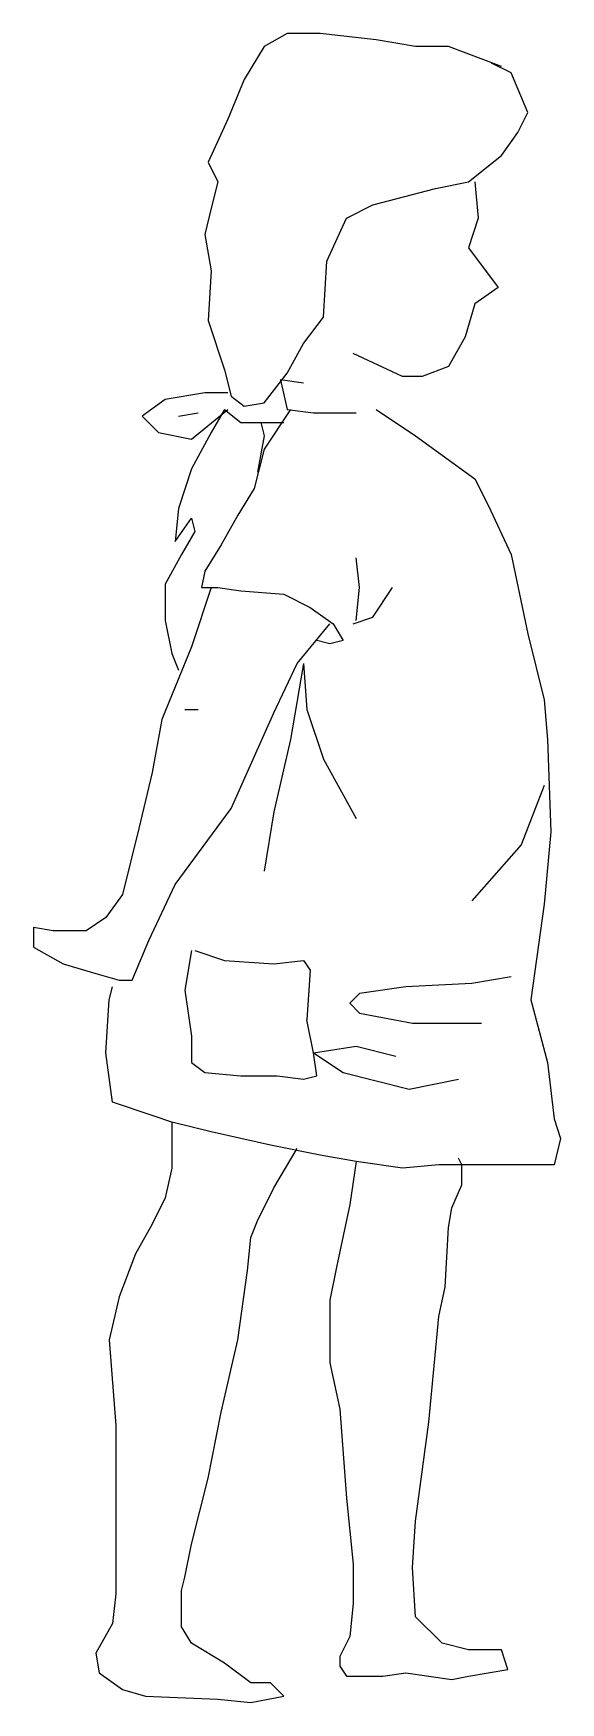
# Model space of a CAD drawing. Header units: millimetres. Extents: x -1530.36 to -1530.082, y 1848.372 to 1849.252.
import ezdxf

# ---------------------------------------------------------------- set-up
doc = ezdxf.new("R2010")
doc.units = ezdxf.units.MM
doc.header["$LTSCALE"] = 10
doc.layers.add('Humanos', color=2, linetype='Continuous')

msp = doc.modelspace()

# ---------------------------------------------------------------- linework, layer by layer
at = {"layer": 'Humanos'}
for p, q in [((-1530.22594, 1849.25207), (-1530.23812, 1849.24511)), ((-1530.20854, 1849.25207), (-1530.22594, 1849.25207)), ((-1530.17896, 1849.24859), (-1530.20854, 1849.25207)), ((-1530.23812, 1849.24511), (-1530.24856, 1849.22771)), ((-1530.15808, 1849.24511), (-1530.17896, 1849.24859)), ((-1530.14068, 1849.24511), (-1530.15808, 1849.24511)), ((-1530.11284, 1849.23467), (-1530.14068, 1849.24511)), ((-1530.10762, 1849.23119), (-1530.11806, 1849.23641)), ((-1530.24856, 1849.22771), (-1530.25726, 1849.20683)), ((-1530.09892, 1849.21031), (-1530.10762, 1849.23119)), ((-1530.25726, 1849.20683), (-1530.2677, 1849.18421)), ((-1530.10414, 1849.19987), (-1530.09892, 1849.21031)), ((-1530.11284, 1849.18769), (-1530.10414, 1849.19987)), ((-1530.2677, 1849.18421), (-1530.26248, 1849.17377)), ((-1530.13024, 1849.17377), (-1530.11284, 1849.18769)), ((-1530.26248, 1849.17377), (-1530.26596, 1849.15985)), ((-1530.14764, 1849.17029), (-1530.13024, 1849.17377)), ((-1530.12676, 1849.17377), (-1530.12502, 1849.15463)), ((-1530.1807, 1849.16159), (-1530.14764, 1849.17029)), ((-1530.26596, 1849.15985), (-1530.26944, 1849.14593)), ((-1530.20506, 1849.13201), (-1530.19462, 1849.15463)), ((-1530.19462, 1849.15463), (-1530.1807, 1849.16159)), ((-1530.12502, 1849.15463), (-1530.13024, 1849.13897)), ((-1530.26944, 1849.14593), (-1530.26596, 1849.12679)), ((-1530.13024, 1849.13897), (-1530.11458, 1849.11809)), ((-1530.26596, 1849.12679), (-1530.2677, 1849.10069)), ((-1530.2068, 1849.10243), (-1530.20506, 1849.13201)), ((-1530.11458, 1849.11809), (-1530.12676, 1849.10939)), ((-1530.12676, 1849.10939), (-1530.13198, 1849.09199)), ((-1530.2677, 1849.10069), (-1530.259, 1849.07459)), ((-1530.21724, 1849.08851), (-1530.2068, 1849.10243)), ((-1530.13198, 1849.09199), (-1530.14068, 1849.07633)), ((-1530.22594, 1849.07285), (-1530.21724, 1849.08851)), ((-1530.16504, 1849.07111), (-1530.19114, 1849.08329)), ((-1530.259, 1849.07459), (-1530.25552, 1849.06067)), ((-1530.14068, 1849.07633), (-1530.1546, 1849.07111)), ((-1530.23812, 1849.05719), (-1530.22594, 1849.07285)), ((-1530.22942, 1849.06937), (-1530.22594, 1849.05371)), ((-1530.21724, 1849.06763), (-1530.22942, 1849.06937)), ((-1530.1546, 1849.07111), (-1530.16504, 1849.07111)), ((-1530.29032, 1849.05893), (-1530.3025, 1849.05023)), ((-1530.26944, 1849.06241), (-1530.29032, 1849.05893)), ((-1530.25726, 1849.06241), (-1530.26944, 1849.06241)), ((-1530.25552, 1849.06067), (-1530.24856, 1849.05545)), ((-1530.24856, 1849.05545), (-1530.23812, 1849.05719)), ((-1530.3025, 1849.05023), (-1530.2938, 1849.04153)), ((-1530.28336, 1849.05023), (-1530.27292, 1849.05197)), ((-1530.2764, 1849.03805), (-1530.25726, 1849.05371)), ((-1530.259, 1849.05371), (-1530.26596, 1849.04153)), ((-1530.259, 1849.05371), (-1530.2503, 1849.04675)), ((-1530.2242, 1849.05371), (-1530.23812, 1849.03283)), ((-1530.22594, 1849.05371), (-1530.21202, 1849.05197)), ((-1530.21202, 1849.05197), (-1530.1894, 1849.05197)), ((-1530.17896, 1849.05371), (-1530.15808, 1849.03979)), ((-1530.2938, 1849.04153), (-1530.2764, 1849.03805)), ((-1530.26596, 1849.04153), (-1530.2764, 1849.02239)), ((-1530.2503, 1849.04675), (-1530.23986, 1849.04675)), ((-1530.23812, 1849.03979), (-1530.2416, 1849.02065)), ((-1530.23986, 1849.04675), (-1530.23812, 1849.03979)), ((-1530.23986, 1849.04675), (-1530.22768, 1849.04675)), ((-1530.15808, 1849.03979), (-1530.12676, 1849.01717)), ((-1530.23812, 1849.03283), (-1530.24334, 1849.01195)), ((-1530.2764, 1849.02239), (-1530.28336, 1849.00151)), ((-1530.12676, 1849.01717), (-1530.1198, 1849.00325)), ((-1530.24334, 1849.01195), (-1530.25204, 1848.99803)), ((-1530.1198, 1849.00325), (-1530.10762, 1848.97715)), ((-1530.28336, 1849.00151), (-1530.2851, 1848.98411)), ((-1530.2851, 1848.98411), (-1530.2764, 1848.99629)), ((-1530.2764, 1848.99629), (-1530.27466, 1848.98933)), ((-1530.25204, 1848.99803), (-1530.26074, 1848.98237)), ((-1530.27466, 1848.98933), (-1530.28162, 1848.97715)), ((-1530.28162, 1848.97715), (-1530.29032, 1848.96149)), ((-1530.26074, 1848.98237), (-1530.26944, 1848.96845)), ((-1530.10762, 1848.97715), (-1530.09892, 1848.93539)), ((-1530.26944, 1848.96845), (-1530.27118, 1848.95975)), ((-1530.18766, 1848.95975), (-1530.1894, 1848.97541)), ((-1530.29032, 1848.96149), (-1530.29032, 1848.94235)), ((-1530.26596, 1848.95975), (-1530.2764, 1848.92843)), ((-1530.27118, 1848.95975), (-1530.26248, 1848.95975)), ((-1530.26248, 1848.95975), (-1530.2503, 1848.95801)), ((-1530.1894, 1848.94235), (-1530.18766, 1848.95975)), ((-1530.1807, 1848.94409), (-1530.17026, 1848.95975)), ((-1530.2503, 1848.95801), (-1530.22768, 1848.95627)), ((-1530.22768, 1848.95627), (-1530.21376, 1848.94931)), ((-1530.29032, 1848.94235), (-1530.28684, 1848.92495)), ((-1530.21376, 1848.94931), (-1530.20158, 1848.94061)), ((-1530.19114, 1848.94061), (-1530.1807, 1848.94409)), ((-1530.22072, 1848.91973), (-1530.20332, 1848.94061)), ((-1530.20158, 1848.94061), (-1530.19636, 1848.93191)), ((-1530.09892, 1848.93539), (-1530.09022, 1848.90059)), ((-1530.2764, 1848.92843), (-1530.29206, 1848.89015)), ((-1530.28684, 1848.92495), (-1530.28336, 1848.91625)), ((-1530.20332, 1848.93017), (-1530.21028, 1848.93191)), ((-1530.19636, 1848.93191), (-1530.20332, 1848.93017)), ((-1530.2329, 1848.89363), (-1530.22072, 1848.91973)), ((-1530.21724, 1848.91973), (-1530.2242, 1848.87971)), ((-1530.21724, 1848.91973), (-1530.2155, 1848.89537)), ((-1530.09022, 1848.90059), (-1530.08848, 1848.87971)), ((-1530.29206, 1848.89015), (-1530.29728, 1848.86231)), ((-1530.27988, 1848.89537), (-1530.27292, 1848.89537)), ((-1530.25552, 1848.84317), (-1530.2329, 1848.89363)), ((-1530.2155, 1848.89537), (-1530.2068, 1848.86927)), ((-1530.2242, 1848.87971), (-1530.2329, 1848.84143)), ((-1530.08848, 1848.87971), (-1530.08674, 1848.83099)), ((-1530.2068, 1848.86927), (-1530.1894, 1848.83795)), ((-1530.29728, 1848.86231), (-1530.30424, 1848.83273)), ((-1530.09022, 1848.85535), (-1530.1024, 1848.82403)), ((-1530.2851, 1848.80315), (-1530.25552, 1848.84317)), ((-1530.2329, 1848.84143), (-1530.23812, 1848.81011)), ((-1530.30424, 1848.83273), (-1530.31294, 1848.79793)), ((-1530.08674, 1848.83099), (-1530.09022, 1848.79271)), ((-1530.1024, 1848.82403), (-1530.1285, 1848.79445)), ((-1530.29902, 1848.77357), (-1530.2851, 1848.80315)), ((-1530.31294, 1848.79793), (-1530.32164, 1848.78575)), ((-1530.09022, 1848.79271), (-1530.09718, 1848.74225)), ((-1530.32164, 1848.78575), (-1530.33208, 1848.77879)), ((-1530.35992, 1848.78053), (-1530.35992, 1848.77009)), ((-1530.34948, 1848.77879), (-1530.35992, 1848.78053)), ((-1530.33208, 1848.77879), (-1530.34948, 1848.77879)), ((-1530.35992, 1848.77009), (-1530.34426, 1848.76139)), ((-1530.30772, 1848.75269), (-1530.29902, 1848.77357)), ((-1530.2764, 1848.76835), (-1530.27988, 1848.74747)), ((-1530.27466, 1848.76835), (-1530.259, 1848.76313)), ((-1530.34426, 1848.76139), (-1530.32686, 1848.75617)), ((-1530.259, 1848.76313), (-1530.2329, 1848.76139)), ((-1530.2329, 1848.76139), (-1530.21724, 1848.76313)), ((-1530.21724, 1848.76313), (-1530.21376, 1848.75791)), ((-1530.21376, 1848.75791), (-1530.2155, 1848.73181)), ((-1530.32686, 1848.75617), (-1530.31468, 1848.75269)), ((-1530.3199, 1848.74225), (-1530.31816, 1848.74921)), ((-1530.31468, 1848.75269), (-1530.30772, 1848.75269)), ((-1530.1633, 1848.74921), (-1530.18766, 1848.74573)), ((-1530.1285, 1848.75095), (-1530.1633, 1848.74921)), ((-1530.10762, 1848.75443), (-1530.1285, 1848.75095)), ((-1530.32164, 1848.71441), (-1530.3199, 1848.74225)), ((-1530.27988, 1848.74747), (-1530.2764, 1848.72311)), ((-1530.18766, 1848.74573), (-1530.19288, 1848.74051)), ((-1530.19288, 1848.74051), (-1530.18766, 1848.73529)), ((-1530.09718, 1848.74225), (-1530.08848, 1848.70919)), ((-1530.21202, 1848.71441), (-1530.2155, 1848.73181)), ((-1530.18766, 1848.73529), (-1530.15982, 1848.73007)), ((-1530.2764, 1848.72311), (-1530.2764, 1848.70919)), ((-1530.15982, 1848.73007), (-1530.12328, 1848.73007)), ((-1530.31816, 1848.68831), (-1530.32164, 1848.71441)), ((-1530.21202, 1848.71441), (-1530.1894, 1848.71789)), ((-1530.21202, 1848.71441), (-1530.19636, 1848.70397)), ((-1530.21028, 1848.70223), (-1530.21202, 1848.71441)), ((-1530.1894, 1848.71789), (-1530.16852, 1848.71267)), ((-1530.2764, 1848.70919), (-1530.26944, 1848.70397)), ((-1530.26944, 1848.70397), (-1530.2503, 1848.70223)), ((-1530.19636, 1848.70397), (-1530.16156, 1848.69527)), ((-1530.08848, 1848.70919), (-1530.085, 1848.67961)), ((-1530.2503, 1848.70223), (-1530.23116, 1848.70223)), ((-1530.23116, 1848.70223), (-1530.21724, 1848.70049)), ((-1530.21724, 1848.70049), (-1530.21028, 1848.70223)), ((-1530.16156, 1848.69527), (-1530.13546, 1848.70049)), ((-1530.29728, 1848.68135), (-1530.31816, 1848.68831)), ((-1530.28684, 1848.67787), (-1530.29728, 1848.68135)), ((-1530.26596, 1848.67265), (-1530.28684, 1848.67787)), ((-1530.28684, 1848.67787), (-1530.28684, 1848.65351)), ((-1530.085, 1848.67961), (-1530.08152, 1848.66917)), ((-1530.23464, 1848.66569), (-1530.26596, 1848.67265)), ((-1530.08152, 1848.66917), (-1530.085, 1848.65525)), ((-1530.20854, 1848.66047), (-1530.23464, 1848.66569)), ((-1530.2329, 1848.64307), (-1530.22072, 1848.66395)), ((-1530.1894, 1848.65699), (-1530.20854, 1848.66047)), ((-1530.28684, 1848.65351), (-1530.29032, 1848.63785)), ((-1530.1894, 1848.65699), (-1530.19288, 1848.63437)), ((-1530.16504, 1848.65351), (-1530.1894, 1848.65699)), ((-1530.1459, 1848.65525), (-1530.16504, 1848.65351)), ((-1530.10936, 1848.65525), (-1530.1459, 1848.65525)), ((-1530.13372, 1848.65525), (-1530.13546, 1848.65873)), ((-1530.13372, 1848.64481), (-1530.13372, 1848.65525)), ((-1530.085, 1848.65525), (-1530.10936, 1848.65525)), ((-1530.2416, 1848.62567), (-1530.2329, 1848.64307)), ((-1530.13894, 1848.63263), (-1530.13372, 1848.64481)), ((-1530.29032, 1848.63785), (-1530.29728, 1848.62393)), ((-1530.19288, 1848.63437), (-1530.19984, 1848.60131)), ((-1530.24508, 1848.61697), (-1530.2416, 1848.62567)), ((-1530.14068, 1848.62219), (-1530.13894, 1848.63263)), ((-1530.29728, 1848.62393), (-1530.30598, 1848.60827)), ((-1530.24682, 1848.59957), (-1530.24508, 1848.61697)), ((-1530.14242, 1848.59087), (-1530.14068, 1848.62219)), ((-1530.30598, 1848.60827), (-1530.31468, 1848.58565)), ((-1530.25204, 1848.56303), (-1530.24682, 1848.59957)), ((-1530.19984, 1848.60131), (-1530.20332, 1848.58391)), ((-1530.1459, 1848.57521), (-1530.14242, 1848.59087)), ((-1530.31468, 1848.58565), (-1530.3199, 1848.56303)), ((-1530.20332, 1848.58391), (-1530.20332, 1848.55085)), ((-1530.15112, 1848.51953), (-1530.1459, 1848.57521)), ((-1530.3199, 1848.56303), (-1530.31642, 1848.51779)), ((-1530.26074, 1848.52475), (-1530.25204, 1848.56303)), ((-1530.20332, 1848.55085), (-1530.1981, 1848.52649)), ((-1530.2677, 1848.48995), (-1530.26074, 1848.52475)), ((-1530.1981, 1848.52649), (-1530.19462, 1848.47951)), ((-1530.15808, 1848.46733), (-1530.15112, 1848.51953)), ((-1530.31642, 1848.51779), (-1530.31642, 1848.48299)), ((-1530.2764, 1848.45515), (-1530.2677, 1848.48995)), ((-1530.31642, 1848.48299), (-1530.31642, 1848.42905)), ((-1530.19462, 1848.47951), (-1530.19114, 1848.44471)), ((-1530.15982, 1848.44297), (-1530.15808, 1848.46733)), ((-1530.27988, 1848.43775), (-1530.2764, 1848.45515)), ((-1530.19114, 1848.44471), (-1530.19114, 1848.42383)), ((-1530.15808, 1848.41687), (-1530.15982, 1848.44297)), ((-1530.28162, 1848.43079), (-1530.27988, 1848.43775)), ((-1530.31642, 1848.42905), (-1530.31816, 1848.41339)), ((-1530.28162, 1848.41165), (-1530.28162, 1848.43079)), ((-1530.19114, 1848.42383), (-1530.19288, 1848.40643)), ((-1530.31816, 1848.41339), (-1530.32686, 1848.39773)), ((-1530.14416, 1848.40295), (-1530.15808, 1848.41687)), ((-1530.2764, 1848.40295), (-1530.28162, 1848.41165)), ((-1530.19288, 1848.40643), (-1530.1981, 1848.39599)), ((-1530.32686, 1848.39773), (-1530.32512, 1848.38729)), ((-1530.259, 1848.39251), (-1530.2764, 1848.40295)), ((-1530.1981, 1848.39599), (-1530.1981, 1848.39077)), ((-1530.13024, 1848.39947), (-1530.14416, 1848.40295)), ((-1530.1198, 1848.39947), (-1530.13024, 1848.39947)), ((-1530.11284, 1848.39947), (-1530.1198, 1848.39947)), ((-1530.10936, 1848.38903), (-1530.11284, 1848.39947)), ((-1530.32512, 1848.38729), (-1530.31294, 1848.37859)), ((-1530.24508, 1848.38207), (-1530.259, 1848.39251)), ((-1530.1981, 1848.39077), (-1530.19462, 1848.38555)), ((-1530.17548, 1848.38555), (-1530.1633, 1848.38729)), ((-1530.1633, 1848.38729), (-1530.13894, 1848.38381)), ((-1530.13024, 1848.38555), (-1530.10936, 1848.38903)), ((-1530.31294, 1848.37859), (-1530.30076, 1848.37511)), ((-1530.23464, 1848.38207), (-1530.24508, 1848.38207)), ((-1530.22768, 1848.37511), (-1530.23464, 1848.38207)), ((-1530.19462, 1848.38555), (-1530.17548, 1848.38555)), ((-1530.13894, 1848.38381), (-1530.13024, 1848.38555)), ((-1530.30076, 1848.37511), (-1530.26248, 1848.37337)), ((-1530.26248, 1848.37337), (-1530.24508, 1848.37163)), ((-1530.24508, 1848.37163), (-1530.22768, 1848.37511))]:
    msp.add_line(p, q, dxfattribs=at)

doc.saveas('drawing.dxf')
